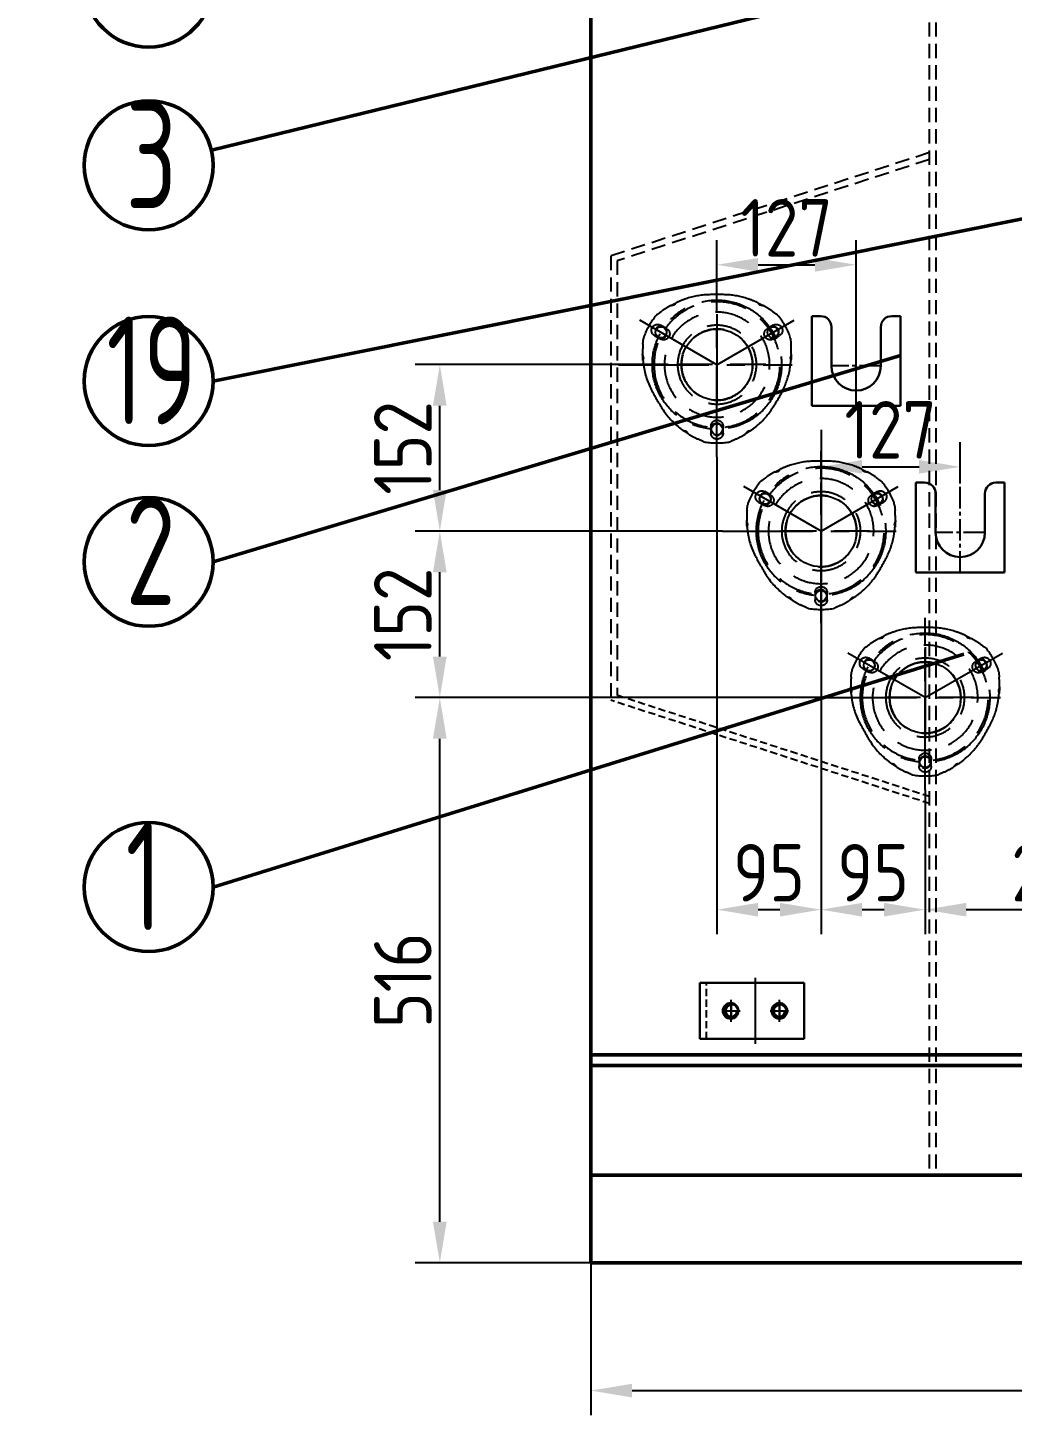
# Model space of a CAD drawing. Header units: millimetres. Extents: x 104637 to 116395, y -154925 to -148478.
# Drawn here: x 106668 to 107567, y -151206 to -149939 of the extents above; entities that cross this region are included whole.
import ezdxf

# ---------------------------------------------------------------- set-up
doc = ezdxf.new("R2010")
doc.units = ezdxf.units.MM
doc.header["$LTSCALE"] = 13
for name, pattern in [('CENTER2', [1.125, 0.75, -0.125, 0.125, -0.125]), ('CENTERX2', [101.6, 63.5, -12.7, 12.7, -12.7]), ('DASHED', [0.75, 0.5, -0.25]), ('HIDDEN', [9.525, 6.35, -3.175])]:
    doc.linetypes.add(name, pattern=pattern)
for name, color, linetype in [('1', 4, 'Continuous'), ('2', 3, 'Continuous'), ('2细线层', 4, 'Continuous'), ('4', 2, 'HIDDEN'), ('4虚线层', 6, 'DASHED'), ('中心线', 1, 'CENTER2'), ('粗实线', 4, 'Continuous')]:
    doc.layers.add(name, color=color, linetype=linetype)
doc.layers.add('标注、文本', color=3, linetype='Continuous', lineweight=25)
doc.styles.add('pdm', font='gbenor.shx', dxfattribs={"width": 0.8, "bigfont": 'gbhzfs.shx'})
doc.styles.get("Standard").update_dxf_attribs({"font": 'gbenor.shx', "bigfont": 'gbcbig.shx'})
doc.dimstyles.new('郁文书', dxfattribs={"dimscale": 15, "dimtxt": 3.5, "dimasz": 2.5, "dimexe": 1.5, "dimexo": 0, "dimgap": 0.5, "dimtad": 1, "dimtoh": 1, "dimtxsty": 'Standard', "dimcen": 2.5, "dimclrd": 3, "dimclre": 3, "dimclrt": 2, "dimadec": 0, "dimazin": 0, "dimtfac": 1, "dimtmove": 0, "dimatfit": 2, "dimfxl": 1, "dimarcsym": 0})

# ---------------------------------------------------------------- blocks, each defined once
blk = doc.blocks.new('A$C712F3155')
at = {"layer": '1', "color": 1, "linetype": 'CENTERX2', "lineweight": -3, "ltscale": 0.1}
for p, q in [((90, 0), (90, 157)), ((90, 130.3), (90, 35.5)), ((90, 84.1), (19.5, 124.8)), ((90, 84.1), (160.5, 124.8)), ((0, 84.1), (158.7, 84.1))]:
    blk.add_line(p, q, dxfattribs=at)
blk.add_circle((90, 84.1), 59, dxfattribs=at)
at = {"layer": '2细线层'}
for centre in [(38.9, 113.6), (141.1, 113.6), (90, 25.1)]:
    blk.add_circle(centre, 5, dxfattribs=at)
at = {"layer": '标注、文本'}
for centre in [(38.9, 113.6), (141.1, 113.6), (90, 25.1)]:
    blk.add_arc(centre, 5.5, 242.6715, 150, dxfattribs=at)
at = {"layer": '粗实线'}
blk.add_circle((90, 84.1), 32.5, dxfattribs=at)
blk = doc.blocks.new('0.020')
at = {"layer": '中心线', "ltscale": 2}
for p, q in [((13611.2, 16499.1), (13611.2, 16581.1)), ((13588.7, 16535.6), (13633.7, 16535.6))]:
    blk.add_line(p, q, dxfattribs=at)
at = {"layer": '粗实线', "lineweight": 30}
for p, q in [((13570.7, 16499.1), (13570.7, 16581.1)), ((13570.7, 16581.1), (13578.7, 16581.1)), ((13588.7, 16535.6), (13588.7, 16571.1)), ((13633.7, 16535.6), (13633.7, 16571.1)), ((13643.7, 16581.1), (13651.7, 16581.1)), ((13651.7, 16499.1), (13651.7, 16581.1)), ((13570.7, 16499.1), (13651.7, 16499.1))]:
    blk.add_line(p, q, dxfattribs=at)
for centre, radius, start, end in [((13578.7, 16571.1), 10, 0, 90), ((13643.7, 16571.1), 10, 90, 180), ((13611.2, 16535.6), 22.5, 180, 0)]:
    blk.add_arc(centre, radius, start, end, dxfattribs=at)
blk = doc.blocks.new('*D60')
at = {"layer": '1', "color": 3, "lineweight": -2}
for p, q in [((107392.1, -150306.1), (107392.1, -150362.4)), ((107519.1, -150354.3), (107519.1, -150317.4)), ((107429.6, -150339.9), (107481.6, -150339.9))]:
    blk.add_line(p, q, dxfattribs=at)
at = {"layer": '1', "color": 3, "lineweight": 30}
for points in [[(107429.6, -150333.6), (107429.6, -150346.1), (107392.1, -150339.9)], [(107481.6, -150333.6), (107481.6, -150346.1), (107519.1, -150339.9)]]:
    blk.add_solid(points, dxfattribs=at)
at = {"layer": 'Defpoints', "color": 0, "lineweight": 30}
for p in [(107392.1, -150306.1), (107519.1, -150339.9), (107519.1, -150354.3)]:
    blk.add_point(p, dxfattribs=at)
at = {"layer": '1', "color": 2, "insert": (107455.6, -150306.1), "char_height": 52.5, "attachment_point": 5}
blk.add_mtext('127', dxfattribs=at)
blk = doc.blocks.new('*D39')
at = {"layer": '1', "color": 3, "lineweight": -2}
for p, q in [((107297.1, -150173.7), (107297.1, -150132.9)), ((107424.1, -150284.3), (107424.1, -150132.9)), ((107334.6, -150155.4), (107386.6, -150155.4))]:
    blk.add_line(p, q, dxfattribs=at)
at = {"layer": '1', "color": 3, "lineweight": 30}
for points in [[(107334.6, -150149.2), (107334.6, -150161.7), (107297.1, -150155.4)], [(107386.6, -150149.2), (107386.6, -150161.7), (107424.1, -150155.4)]]:
    blk.add_solid(points, dxfattribs=at)
at = {"layer": 'Defpoints', "color": 0, "lineweight": 30}
for p in [(107424.1, -150155.4), (107297.1, -150173.7), (107424.1, -150284.3)]:
    blk.add_point(p, dxfattribs=at)
at = {"layer": '1', "color": 2, "insert": (107360.6, -150121.7), "char_height": 52.5, "attachment_point": 5}
blk.add_mtext('127', dxfattribs=at)
blk = doc.blocks.new('A$C03F92070')
at = {"layer": '4虚线层', "ltscale": 5}
for p, q in [((67.8, 40.2), (67.8, 116)), ((16.4, 107.6), (22, 104.3)), ((113.7, 104.3), (119.3, 107.6)), ((16.5, 94.8), (10.9, 98)), ((124.8, 98), (119.2, 94.8)), ((23.3, 71.5), (112.4, 71.5)), ((62.3, 8.9), (62.3, 15.4)), ((73.3, 15.4), (73.3, 8.9))]:
    blk.add_line(p, q, dxfattribs=at)
for radius in [57.5, 48, 36, 32.5]:
    blk.add_circle((67.8, 71.5), radius, dxfattribs=at)
at = {"layer": '4虚线层', "ltscale": 5, "extrusion": (0, 0, -1)}
for centre, radius, start, end in [((-68.8, 46.5), 90, 64.9245, 71.0219), ((-62.3, 65.4), 70, 71.0219, 87.9453), ((-67.8, -88), 223.5, 87.9453, 92.0547), ((-73.4, 65.4), 70, 92.0547, 108.9781), ((-66.9, 46.5), 90, 108.9781, 115.0755), ((-67.8, 71.5), 71.5, 20.9645, 39.0355), ((-68.8, 46.5), 90, 51.0831, 52.2343), ((-68.8, 46.5), 90, 55.4521, 61.3818), ((-66.9, 46.5), 90, 118.6182, 124.5479), ((-66.9, 46.5), 90, 127.7657, 128.9169), ((-67.8, 71.5), 71.5, 140.9645, 159.0355), ((-90, 83.1), 90, 358.6182, 4.5479), ((-90, 83.1), 90, 7.7657, 8.9169), ((-45.7, 83.1), 90, 171.0831, 172.2343), ((-45.7, 83.1), 90, 175.4521, 181.3818), ((-90, 83.1), 90, 349.4672, 355.0755), ((-70.3, 79.5), 70, 331.9245, 349.4672), ((-65.6, 80.8), 70, 186.6023, 207.2178), ((-45.7, 83.1), 90, 184.9245, 186.6023), ((-205.8, 151.7), 223.5, 327.6503, 331.9245), ((71, 151), 223.5, 207.2178, 212.3568), ((-76.1, 69.6), 70, 310.1708, 327.6503), ((-58.7, 68.9), 70, 212.3568, 233.0262), ((-89, 84.9), 90, 304.9245, 310.1708), ((-46.7, 84.9), 90, 233.0262, 235.0755), ((-89, 84.9), 90, 295.4521, 301.3818), ((-89, 84.9), 90, 291.0831, 292.2343), ((-67.8, 71.5), 71.5, 260.9645, 279.0355), ((-46.7, 84.9), 90, 247.7657, 248.9169), ((-46.7, 84.9), 90, 238.6182, 244.5479)]:
    blk.add_arc(centre, radius, start, end, dxfattribs=at)
at = {"layer": '4虚线层', "ltscale": 5}
for centre, start, end in [((13.6, 102.8), 60, 240), ((19.2, 99.6), 240, 60), ((116.5, 99.6), 120, 300), ((122.1, 102.8), 300, 120), ((67.8, 15.4), 0, 180), ((67.8, 8.9), 180, 0)]:
    blk.add_arc(centre, 5.5, start, end, dxfattribs=at)
for points, knots in [([(30.9, 128.1), (30.9, 128.1), (30.9, 128.1), (30.8, 128.1), (30.8, 128), (30.6, 128), (30.5, 127.9), (30.2, 127.8), (30, 127.7), (29.7, 127.5), (29.5, 127.4), (29.2, 127.3), (29, 127.2), (28.6, 127), (28.4, 126.9), (28, 126.7), (27.8, 126.6), (27.4, 126.4), (27.2, 126.3), (26.9, 126.1), (26.7, 126), (26.4, 125.8), (26.2, 125.8), (26, 125.6), (25.9, 125.6), (25.7, 125.5), (25.6, 125.4), (25.6, 125.4), (25.6, 125.4), (25.6, 125.4), (25.6, 125.4), (25.6, 125.4)], [0, 0, 0, 0, 0.043819, 0.043819, 0.119878, 0.119878, 0.195937, 0.195937, 0.271996, 0.271996, 0.348055, 0.348055, 0.424114, 0.424114, 0.500173, 0.500173, 0.576231, 0.576231, 0.65229, 0.65229, 0.728349, 0.728349, 0.804408, 0.804408, 0.880467, 0.880467, 0.956526, 0.956526, 0.994556, 0.994556, 1, 1, 1, 1]), ([(30.7, 128), (30.6, 128), (30.6, 127.9), (30.5, 127.8), (30.4, 127.8), (30.3, 127.6), (30.2, 127.5), (30.1, 127.4), (30, 127.3), (29.9, 127), (29.8, 126.9), (29.6, 126.7), (29.5, 126.6), (29.3, 126.5), (29.2, 126.4), (28.9, 126.3), (28.8, 126.2), (28.4, 126.1), (28.1, 126), (27.5, 125.9), (27.3, 125.8), (26.9, 125.8), (26.7, 125.7), (26.5, 125.7), (26.4, 125.7), (26, 125.6), (25.8, 125.6), (25.7, 125.5)], [0, 0, 0, 0, 0.0625, 0.0625, 0.125, 0.125, 0.1875, 0.1875, 0.25, 0.25, 0.3125, 0.3125, 0.375, 0.375, 0.4375, 0.4375, 0.5, 0.5, 0.625, 0.625, 0.75, 0.75, 0.8125, 0.8125, 0.875, 0.875, 1, 1, 1, 1]), ([(110.1, 125.4), (110.1, 125.4), (110.1, 125.4), (110.1, 125.4), (110.1, 125.4), (110.1, 125.4), (110, 125.5), (109.8, 125.6), (109.7, 125.6), (109.5, 125.8), (109.3, 125.8), (109, 126), (108.8, 126.1), (108.5, 126.3), (108.3, 126.4), (107.9, 126.6), (107.7, 126.7), (107.3, 126.9), (107.1, 127), (106.7, 127.2), (106.5, 127.3), (106.2, 127.5), (106, 127.5), (105.7, 127.7), (105.5, 127.8), (105.2, 127.9), (105.1, 128), (104.9, 128), (104.9, 128.1), (104.8, 128.1), (104.8, 128.1), (104.8, 128.1), (104.8, 128.1), (104.8, 128.1)], [0, 0, 0, 0, 0.005743, 0.005743, 0.043766, 0.043766, 0.119813, 0.119813, 0.195859, 0.195859, 0.271906, 0.271906, 0.347952, 0.347952, 0.423999, 0.423999, 0.500046, 0.500046, 0.576092, 0.576092, 0.652139, 0.652139, 0.728185, 0.728185, 0.804232, 0.804232, 0.880279, 0.880279, 0.956325, 0.956325, 0.994349, 0.994349, 1, 1, 1, 1]), ([(110, 125.5), (109.9, 125.5), (109.8, 125.6), (109.6, 125.6), (109.5, 125.6), (109.2, 125.7), (109, 125.7), (108.4, 125.8), (108.2, 125.9), (107.6, 126), (107.3, 126.1), (106.9, 126.2), (106.8, 126.3), (106.5, 126.4), (106.4, 126.5), (106.2, 126.6), (106.1, 126.7), (105.9, 126.9), (105.8, 127), (105.7, 127.3), (105.6, 127.3), (105.5, 127.5), (105.4, 127.6), (105.3, 127.8), (105.2, 127.8), (105.1, 127.9), (105.1, 128), (105, 128)], [0, 0, 0, 0, 0.0625, 0.0625, 0.125, 0.125, 0.25, 0.25, 0.375, 0.375, 0.5, 0.5, 0.5625, 0.5625, 0.625, 0.625, 0.6875, 0.6875, 0.75, 0.75, 0.8125, 0.8125, 0.875, 0.875, 0.9375, 0.9375, 1, 1, 1, 1]), ([(13.9, 117.8), (13.9, 117.8), (13.9, 117.8), (13.8, 117.7), (13.8, 117.7), (13.7, 117.6), (13.7, 117.6)], [0, 0, 0, 0, 0.272943, 0.542517, 0.809704, 1, 1, 1, 1]), ([(14.2, 118), (14.2, 118), (14.1, 118), (14.1, 117.9), (14, 117.9), (14, 117.8), (13.9, 117.8)], [0, 0, 0, 0, 0.251777, 0.501943, 0.751136, 1, 1, 1, 1]), ([(14.6, 118.3), (14.5, 118.2), (14.5, 118.2), (14.4, 118.1), (14.3, 118.1), (14.2, 118), (14.2, 118)], [0, 0, 0, 0, 0.251749, 0.501948, 0.751171, 1, 1, 1, 1]), ([(15.7, 119.2), (15.7, 119.1), (15.6, 119), (15.5, 118.9), (15.3, 118.8), (15.2, 118.7), (15.1, 118.6), (14.9, 118.5), (14.8, 118.5), (14.7, 118.4), (14.6, 118.3), (14.6, 118.3)], [0, 0, 0, 0, 0.114473, 0.22719, 0.338528, 0.448878, 0.558641, 0.668227, 0.778044, 0.888502, 1, 1, 1, 1]), ([(17.8, 120.6), (17.8, 120.6), (17.7, 120.6), (17.6, 120.5), (17.3, 120.3), (16.9, 120), (16.6, 119.8), (16.3, 119.6), (16, 119.4), (15.8, 119.2), (15.7, 119.2)], [0, 0, 0, 0, 0.026865, 0.187364, 0.351072, 0.511786, 0.674931, 0.783277, 0.891149, 1, 1, 1, 1]), ([(120, 119.2), (119.9, 119.2), (119.8, 119.3), (119.7, 119.4), (119.5, 119.5), (119.4, 119.6), (119.3, 119.6), (119.1, 119.8), (118.8, 120), (118.4, 120.3), (118.1, 120.5), (118, 120.6), (117.9, 120.6), (117.9, 120.6)], [0, 0, 0, 0, 0.05466, 0.108896, 0.162888, 0.216817, 0.270864, 0.325211, 0.488741, 0.649833, 0.813717, 0.974388, 1, 1, 1, 1]), ([(121.1, 118.3), (121.1, 118.3), (121, 118.4), (120.9, 118.5), (120.8, 118.5), (120.6, 118.6), (120.5, 118.7), (120.4, 118.8), (120.2, 118.9), (120.1, 119), (120, 119.1), (120, 119.2)], [0, 0, 0, 0, 0.111498, 0.221956, 0.331773, 0.441359, 0.551122, 0.661472, 0.77281, 0.885527, 1, 1, 1, 1]), ([(121.5, 118), (121.5, 118), (121.4, 118.1), (121.3, 118.1), (121.2, 118.2), (121.2, 118.2), (121.1, 118.3)], [0, 0, 0, 0, 0.248829, 0.498052, 0.748251, 1, 1, 1, 1]), ([(121.8, 117.8), (121.7, 117.8), (121.7, 117.9), (121.6, 117.9), (121.6, 118), (121.5, 118), (121.5, 118)], [0, 0, 0, 0, 0.248864, 0.498057, 0.748223, 1, 1, 1, 1]), ([(122, 117.6), (122, 117.6), (121.9, 117.7), (121.9, 117.7), (121.8, 117.8), (121.8, 117.8), (121.8, 117.8)], [0, 0, 0, 0, 0.190293, 0.457482, 0.727057, 1, 1, 1, 1]), ([(0.5, 92.8), (0.5, 92.7), (0.5, 92.6), (0.5, 92.4), (0.5, 92.3), (0.4, 92.1), (0.4, 91.9), (0.4, 91.7), (0.4, 91.3), (0.3, 90.9), (0.3, 90.5), (0.3, 90.3), (0.3, 90.3), (0.3, 90.2)], [0, 0, 0, 0, 0.05466, 0.108897, 0.162889, 0.216817, 0.270864, 0.325211, 0.488741, 0.649833, 0.813717, 0.974388, 1, 1, 1, 1]), ([(0.7, 94.3), (0.7, 94.2), (0.7, 94.1), (0.6, 94), (0.6, 93.8), (0.6, 93.6), (0.6, 93.5), (0.6, 93.3), (0.6, 93.1), (0.5, 93), (0.5, 92.8), (0.5, 92.8)], [0, 0, 0, 0, 0.111498, 0.221956, 0.331773, 0.441359, 0.551122, 0.661472, 0.77281, 0.885527, 1, 1, 1, 1]), ([(0.7, 94.7), (0.7, 94.6), (0.7, 94.6), (0.7, 94.5), (0.7, 94.4), (0.7, 94.3), (0.7, 94.3)], [0, 0, 0, 0, 0.248829, 0.498052, 0.748251, 1, 1, 1, 1]), ([(0.8, 95.3), (0.8, 95.3), (0.8, 95.2), (0.8, 95.2), (0.8, 95.1), (0.8, 95), (0.8, 95)], [0, 0, 0, 0, 0.190297, 0.457484, 0.727058, 1, 1, 1, 1]), ([(134.9, 95), (134.9, 95), (134.9, 95.1), (134.9, 95.2), (134.9, 95.2), (134.9, 95.3), (134.9, 95.3)], [0, 0, 0, 0, 0.272943, 0.542517, 0.809704, 1, 1, 1, 1]), ([(135, 94.7), (135, 94.7), (134.9, 94.8), (134.9, 94.8), (134.9, 94.9), (134.9, 95), (134.9, 95)], [0, 0, 0, 0, 0.251777, 0.501943, 0.751136, 1, 1, 1, 1]), ([(135, 94.3), (135, 94.3), (135, 94.4), (135, 94.5), (135, 94.6), (135, 94.6), (135, 94.7)], [0, 0, 0, 0, 0.251749, 0.501948, 0.751171, 1, 1, 1, 1]), ([(135.2, 92.8), (135.2, 92.8), (135.2, 93), (135.1, 93.1), (135.1, 93.3), (135.1, 93.5), (135.1, 93.6), (135.1, 93.8), (135.1, 94), (135, 94.1), (135, 94.2), (135, 94.3)], [0, 0, 0, 0, 0.114473, 0.22719, 0.338528, 0.448878, 0.558641, 0.668227, 0.778044, 0.888502, 1, 1, 1, 1]), ([(135.4, 90.2), (135.4, 90.3), (135.4, 90.3), (135.4, 90.5), (135.4, 90.9), (135.3, 91.3), (135.3, 91.7), (135.3, 92.1), (135.2, 92.4), (135.2, 92.7), (135.2, 92.8)], [0, 0, 0, 0, 0.026865, 0.187364, 0.351073, 0.511786, 0.674931, 0.783277, 0.891149, 1, 1, 1, 1]), ([(0, 81.2), (0, 81.2), (0, 81.2), (0, 81.1), (0, 81.1), (0, 81.1), (0, 81), (0, 80.8), (0, 80.7), (0, 80.4), (0, 80.2), (0.1, 79.8), (0.1, 79.7), (0.1, 79.2), (0.1, 79), (0.1, 78.6), (0.1, 78.4), (0.1, 77.9), (0.2, 77.7), (0.2, 77.3), (0.2, 77.1), (0.2, 76.7), (0.2, 76.5), (0.3, 76.1), (0.3, 76), (0.3, 75.7), (0.3, 75.5), (0.3, 75.3), (0.3, 75.3), (0.3, 75.2), (0.3, 75.2), (0.3, 75.2), (0.3, 75.2), (0.3, 75.2)], [0, 0, 0, 0, 0.005743, 0.005743, 0.043766, 0.043766, 0.119813, 0.119813, 0.195859, 0.195859, 0.271906, 0.271906, 0.347952, 0.347952, 0.423999, 0.423999, 0.500046, 0.500046, 0.576092, 0.576092, 0.652139, 0.652139, 0.728185, 0.728185, 0.804232, 0.804232, 0.880279, 0.880279, 0.956325, 0.956325, 0.994349, 0.994349, 1, 1, 1, 1]), ([(0, 81), (0, 80.9), (0, 80.8), (0.1, 80.6), (0.1, 80.5), (0.2, 80.2), (0.3, 80), (0.5, 79.5), (0.6, 79.2), (0.8, 78.7), (0.8, 78.4), (0.9, 78), (0.9, 77.8), (1, 77.5), (1, 77.4), (0.9, 77.1), (0.9, 77), (0.8, 76.7), (0.8, 76.6), (0.7, 76.3), (0.6, 76.2), (0.5, 76), (0.5, 75.9), (0.4, 75.8), (0.4, 75.7), (0.3, 75.5), (0.3, 75.5), (0.3, 75.4)], [0, 0, 0, 0, 0.0625, 0.0625, 0.125, 0.125, 0.25, 0.25, 0.375, 0.375, 0.5, 0.5, 0.5625, 0.5625, 0.625, 0.625, 0.6875, 0.6875, 0.75, 0.75, 0.8125, 0.8125, 0.875, 0.875, 0.9375, 0.9375, 1, 1, 1, 1]), ([(135.4, 75.4), (135.4, 75.5), (135.4, 75.5), (135.3, 75.7), (135.3, 75.8), (135.2, 75.9), (135.2, 76), (135.1, 76.2), (135, 76.3), (134.9, 76.6), (134.9, 76.7), (134.8, 77), (134.8, 77.1), (134.7, 77.4), (134.7, 77.5), (134.8, 77.8), (134.8, 78), (134.9, 78.4), (134.9, 78.7), (135.1, 79.2), (135.2, 79.5), (135.3, 79.8), (135.4, 80), (135.5, 80.2), (135.5, 80.3), (135.6, 80.6), (135.7, 80.8), (135.7, 81)], [0, 0, 0, 0, 0.0625, 0.0625, 0.125, 0.125, 0.1875, 0.1875, 0.25, 0.25, 0.3125, 0.3125, 0.375, 0.375, 0.4375, 0.4375, 0.5, 0.5, 0.625, 0.625, 0.75, 0.75, 0.8125, 0.8125, 0.875, 0.875, 1, 1, 1, 1]), ([(135.4, 75.2), (135.4, 75.2), (135.4, 75.2), (135.4, 75.3), (135.4, 75.3), (135.4, 75.5), (135.4, 75.7), (135.4, 76), (135.4, 76.1), (135.5, 76.5), (135.5, 76.7), (135.5, 77.1), (135.5, 77.3), (135.5, 77.7), (135.6, 78), (135.6, 78.4), (135.6, 78.6), (135.6, 79), (135.6, 79.3), (135.6, 79.7), (135.6, 79.9), (135.7, 80.2), (135.7, 80.4), (135.7, 80.7), (135.7, 80.8), (135.7, 81), (135.7, 81.1), (135.7, 81.1), (135.7, 81.1), (135.7, 81.2), (135.7, 81.2), (135.7, 81.2)], [0, 0, 0, 0, 0.043819, 0.043819, 0.119878, 0.119878, 0.195937, 0.195937, 0.271996, 0.271996, 0.348055, 0.348055, 0.424114, 0.424114, 0.500173, 0.500173, 0.576232, 0.576232, 0.65229, 0.65229, 0.728349, 0.728349, 0.804408, 0.804408, 0.880467, 0.880467, 0.956526, 0.956526, 0.994556, 0.994556, 1, 1, 1, 1]), ([(37.3, 11.2), (37.3, 11.2), (37.3, 11.2), (37.4, 11.1), (37.4, 11.1), (37.6, 11), (37.7, 10.9), (37.9, 10.7), (38.1, 10.6), (38.4, 10.4), (38.6, 10.3), (38.9, 10.1), (39.1, 10), (39.4, 9.7), (39.6, 9.6), (40, 9.4), (40.2, 9.3), (40.5, 9), (40.7, 8.9), (41, 8.7), (41.2, 8.6), (41.5, 8.4), (41.6, 8.3), (41.9, 8.2), (42, 8.1), (42.2, 8), (42.2, 8), (42.3, 7.9), (42.3, 7.9), (42.3, 7.9), (42.3, 7.9), (42.3, 7.9)], [0, 0, 0, 0, 0.043819, 0.043819, 0.119878, 0.119878, 0.195937, 0.195937, 0.271996, 0.271996, 0.348055, 0.348055, 0.424114, 0.424114, 0.500173, 0.500173, 0.576231, 0.576231, 0.65229, 0.65229, 0.728349, 0.728349, 0.804408, 0.804408, 0.880467, 0.880467, 0.956526, 0.956526, 0.994556, 0.994556, 1, 1, 1, 1]), ([(37.5, 11.1), (37.5, 11), (37.6, 11), (37.7, 11), (37.8, 10.9), (38, 10.9), (38.1, 10.9), (38.3, 10.9), (38.5, 10.9), (38.7, 10.8), (38.8, 10.8), (39.1, 10.8), (39.3, 10.7), (39.5, 10.6), (39.6, 10.5), (39.9, 10.4), (40, 10.3), (40.3, 10), (40.5, 9.8), (40.9, 9.4), (41.1, 9.2), (41.3, 8.9), (41.4, 8.8), (41.6, 8.6), (41.7, 8.5), (41.9, 8.2), (42, 8.1), (42.1, 8)], [0, 0, 0, 0, 0.0625, 0.0625, 0.125, 0.125, 0.1875, 0.1875, 0.25, 0.25, 0.3125, 0.3125, 0.375, 0.375, 0.4375, 0.4375, 0.5, 0.5, 0.625, 0.625, 0.75, 0.75, 0.8125, 0.8125, 0.875, 0.875, 1, 1, 1, 1]), ([(50.3, 3.6), (50.3, 3.6), (50.4, 3.5), (50.6, 3.5), (50.9, 3.3), (51.3, 3.1), (51.7, 3), (52, 2.8), (52.3, 2.7), (52.5, 2.6), (52.6, 2.5)], [0, 0, 0, 0, 0.026866, 0.187364, 0.351073, 0.511786, 0.674931, 0.783277, 0.891149, 1, 1, 1, 1]), ([(52.6, 2.5), (52.7, 2.5), (52.8, 2.5), (52.9, 2.4), (53.1, 2.3), (53.3, 2.3), (53.4, 2.2), (53.6, 2.1), (53.7, 2.1), (53.8, 2), (53.9, 2), (54, 1.9)], [0, 0, 0, 0, 0.114473, 0.22719, 0.338528, 0.448878, 0.558641, 0.668227, 0.778044, 0.888502, 1, 1, 1, 1]), ([(54, 1.9), (54, 1.9), (54.1, 1.9), (54.2, 1.9), (54.3, 1.8), (54.3, 1.8), (54.4, 1.8)], [0, 0, 0, 0, 0.251749, 0.501948, 0.751171, 1, 1, 1, 1]), ([(54.4, 1.8), (54.4, 1.8), (54.5, 1.7), (54.5, 1.7), (54.6, 1.7), (54.7, 1.7), (54.7, 1.6)], [0, 0, 0, 0, 0.251777, 0.501943, 0.751136, 1, 1, 1, 1]), ([(54.7, 1.6), (54.7, 1.6), (54.8, 1.6), (54.8, 1.6), (54.9, 1.6), (54.9, 1.5), (54.9, 1.5)], [0, 0, 0, 0, 0.272943, 0.542518, 0.809705, 1, 1, 1, 1]), ([(80.8, 1.5), (80.8, 1.5), (80.8, 1.6), (80.9, 1.6), (80.9, 1.6), (81, 1.6), (81, 1.6)], [0, 0, 0, 0, 0.190295, 0.457482, 0.727057, 1, 1, 1, 1]), ([(81, 1.6), (81, 1.7), (81.1, 1.7), (81.2, 1.7), (81.2, 1.7), (81.3, 1.8), (81.3, 1.8)], [0, 0, 0, 0, 0.248864, 0.498057, 0.748223, 1, 1, 1, 1]), ([(81.3, 1.8), (81.4, 1.8), (81.4, 1.8), (81.5, 1.9), (81.6, 1.9), (81.7, 1.9), (81.7, 1.9)], [0, 0, 0, 0, 0.248829, 0.498052, 0.748251, 1, 1, 1, 1]), ([(81.7, 1.9), (81.8, 2), (81.9, 2), (82, 2.1), (82.1, 2.1), (82.3, 2.2), (82.4, 2.3), (82.6, 2.3), (82.7, 2.4), (82.9, 2.5), (83, 2.5), (83.1, 2.5)], [0, 0, 0, 0, 0.111498, 0.221956, 0.331773, 0.441359, 0.551122, 0.661472, 0.77281, 0.885527, 1, 1, 1, 1]), ([(83.1, 2.5), (83.1, 2.5), (83.2, 2.6), (83.4, 2.7), (83.5, 2.7), (83.7, 2.8), (83.8, 2.9), (84.1, 3), (84.4, 3.1), (84.8, 3.3), (85.1, 3.5), (85.3, 3.5), (85.4, 3.6), (85.4, 3.6)], [0, 0, 0, 0, 0.05466, 0.108897, 0.162889, 0.216817, 0.270864, 0.325211, 0.488741, 0.649834, 0.813718, 0.974389, 1, 1, 1, 1]), ([(93.4, 7.9), (93.4, 7.9), (93.4, 7.9), (93.4, 7.9), (93.4, 7.9), (93.5, 8), (93.5, 8), (93.7, 8.1), (93.8, 8.2), (94.1, 8.3), (94.2, 8.4), (94.5, 8.6), (94.7, 8.7), (95, 8.9), (95.2, 9), (95.6, 9.3), (95.7, 9.4), (96.1, 9.6), (96.3, 9.7), (96.7, 10), (96.8, 10.1), (97.2, 10.3), (97.3, 10.4), (97.6, 10.6), (97.8, 10.7), (98, 10.9), (98.1, 11), (98.3, 11.1), (98.3, 11.1), (98.4, 11.2), (98.4, 11.2), (98.4, 11.2), (98.4, 11.2), (98.4, 11.2)], [0, 0, 0, 0, 0.005743, 0.005743, 0.043766, 0.043766, 0.119813, 0.119813, 0.195859, 0.195859, 0.271906, 0.271906, 0.347952, 0.347952, 0.423999, 0.423999, 0.500046, 0.500046, 0.576092, 0.576092, 0.652139, 0.652139, 0.728185, 0.728185, 0.804232, 0.804232, 0.880279, 0.880279, 0.956325, 0.956325, 0.994349, 0.994349, 1, 1, 1, 1]), ([(93.6, 8), (93.6, 8), (93.7, 8.1), (93.8, 8.2), (93.9, 8.3), (94.1, 8.6), (94.3, 8.8), (94.6, 9.2), (94.8, 9.4), (95.2, 9.8), (95.4, 10), (95.7, 10.3), (95.8, 10.4), (96.1, 10.5), (96.2, 10.6), (96.4, 10.7), (96.6, 10.8), (96.9, 10.8), (97, 10.8), (97.2, 10.9), (97.4, 10.9), (97.6, 10.9), (97.7, 10.9), (97.9, 10.9), (98, 11), (98.1, 11), (98.2, 11), (98.2, 11.1)], [0, 0, 0, 0, 0.0625, 0.0625, 0.125, 0.125, 0.25, 0.25, 0.375, 0.375, 0.5, 0.5, 0.5625, 0.5625, 0.625, 0.625, 0.6875, 0.6875, 0.75, 0.75, 0.8125, 0.8125, 0.875, 0.875, 0.9375, 0.9375, 1, 1, 1, 1])]:
    blk.add_open_spline(points, degree=3, knots=knots, dxfattribs=at)
blk.add_open_spline([(0.8, 95.3), (0.8, 95.2), (0.8, 95.1), (0.8, 95)], degree=3, dxfattribs=at)
blk = doc.blocks.new('*D44')
at = {"layer": '1', "color": 3, "lineweight": -2}
for p, q in [((107397.1, -150550.6), (107021.7, -150550.6)), ((107044.2, -151029.1), (107044.2, -150588.1)), ((107269.8, -151066.6), (107021.7, -151066.6))]:
    blk.add_line(p, q, dxfattribs=at)
at = {"layer": '1', "color": 3, "lineweight": 30}
for points in [[(107037.9, -150588.1), (107050.4, -150588.1), (107044.2, -150550.6)], [(107037.9, -151029.1), (107050.4, -151029.1), (107044.2, -151066.6)]]:
    blk.add_solid(points, dxfattribs=at)
at = {"layer": 'Defpoints', "color": 0, "lineweight": 30}
for p in [(107044.2, -150550.6), (107397.1, -150550.6), (107269.8, -151066.6)]:
    blk.add_point(p, dxfattribs=at)
at = {"layer": '1', "color": 2, "insert": (107010.4, -150808.6), "char_height": 52.5, "attachment_point": 5, "rotation": 90}
blk.add_mtext('516', dxfattribs=at)
blk = doc.blocks.new('*D45')
at = {"layer": '1', "color": 3, "lineweight": -2}
for p, q in [((107302.1, -150398.6), (107021.7, -150398.6)), ((107044.2, -150513.1), (107044.2, -150436.1)), ((107156.4, -150550.6), (107021.7, -150550.6))]:
    blk.add_line(p, q, dxfattribs=at)
at = {"layer": '1', "color": 3, "lineweight": 30}
for points in [[(107037.9, -150436.1), (107050.4, -150436.1), (107044.2, -150398.6)], [(107037.9, -150513.1), (107050.4, -150513.1), (107044.2, -150550.6)]]:
    blk.add_solid(points, dxfattribs=at)
at = {"layer": 'Defpoints', "color": 0, "lineweight": 30}
for p in [(107044.2, -150398.6), (107302.1, -150398.6), (107156.4, -150550.6)]:
    blk.add_point(p, dxfattribs=at)
at = {"layer": '1', "color": 2, "insert": (107010.4, -150474.6), "char_height": 52.5, "attachment_point": 5, "rotation": 90}
blk.add_mtext('152', dxfattribs=at)
blk = doc.blocks.new('*D46')
at = {"layer": '1', "color": 3, "lineweight": -2}
for p, q in [((107252.6, -150246.6), (107021.7, -150246.6)), ((107044.2, -150361.1), (107044.2, -150284.1)), ((107263, -150398.6), (107021.7, -150398.6))]:
    blk.add_line(p, q, dxfattribs=at)
at = {"layer": '1', "color": 3, "lineweight": 30}
for points in [[(107037.9, -150284.1), (107050.4, -150284.1), (107044.2, -150246.6)], [(107037.9, -150361.1), (107050.4, -150361.1), (107044.2, -150398.6)]]:
    blk.add_solid(points, dxfattribs=at)
at = {"layer": 'Defpoints', "color": 0, "lineweight": 30}
for p in [(107044.2, -150246.6), (107252.6, -150246.6), (107263, -150398.6)]:
    blk.add_point(p, dxfattribs=at)
at = {"layer": '1', "color": 2, "insert": (107010.4, -150322.6), "char_height": 52.5, "attachment_point": 5, "rotation": 90}
blk.add_mtext('152', dxfattribs=at)
blk = doc.blocks.new('*D48')
at = {"layer": '1', "color": 3, "lineweight": -2}
for p, q in [((108732.1, -150986.6), (108732.1, -151205.8)), ((107182.1, -151049.6), (107182.1, -151205.8)), ((107219.6, -151183.3), (108694.6, -151183.3))]:
    blk.add_line(p, q, dxfattribs=at)
at = {"layer": '1', "color": 3, "lineweight": 30}
for points in [[(107219.6, -151177.1), (107219.6, -151189.6), (107182.1, -151183.3)], [(108694.6, -151177.1), (108694.6, -151189.6), (108732.1, -151183.3)]]:
    blk.add_solid(points, dxfattribs=at)
at = {"layer": 'Defpoints', "color": 0, "lineweight": 30}
for p in [(108732.1, -150986.6), (107182.1, -151049.6), (108732.1, -151183.3)]:
    blk.add_point(p, dxfattribs=at)
at = {"layer": '1', "color": 2, "insert": (107957.1, -151149.6), "char_height": 52.5, "attachment_point": 5}
blk.add_mtext('1550', dxfattribs=at)
blk = doc.blocks.new('*D55')
at = {"layer": '1', "color": 3, "lineweight": -2}
for p, q in [((107297.1, -150330.7), (107297.1, -150766.7)), ((107392.1, -150392), (107392.1, -150766.7)), ((107334.6, -150744.2), (107354.6, -150744.2))]:
    blk.add_line(p, q, dxfattribs=at)
at = {"layer": '1', "color": 3, "lineweight": 30}
for points in [[(107334.6, -150738), (107334.6, -150750.5), (107297.1, -150744.2)], [(107354.6, -150738), (107354.6, -150750.5), (107392.1, -150744.2)]]:
    blk.add_solid(points, dxfattribs=at)
at = {"layer": 'Defpoints', "color": 0, "lineweight": 30}
for p in [(107297.1, -150330.7), (107392.1, -150392), (107392.1, -150744.2)]:
    blk.add_point(p, dxfattribs=at)
at = {"layer": '1', "color": 2, "insert": (107344.6, -150710.5), "char_height": 52.5, "attachment_point": 5}
blk.add_mtext('95', dxfattribs=at)
blk = doc.blocks.new('*D56')
at = {"layer": '1', "color": 3, "lineweight": -2}
for p, q in [((107392.1, -150617.6), (107392.1, -150766.7)), ((107487.1, -150634.7), (107487.1, -150766.7)), ((107429.6, -150744.2), (107449.6, -150744.2))]:
    blk.add_line(p, q, dxfattribs=at)
at = {"layer": '1', "color": 3, "lineweight": 30}
for points in [[(107429.6, -150738), (107429.6, -150750.5), (107392.1, -150744.2)], [(107449.6, -150738), (107449.6, -150750.5), (107487.1, -150744.2)]]:
    blk.add_solid(points, dxfattribs=at)
at = {"layer": 'Defpoints', "color": 0, "lineweight": 30}
for p in [(107392.1, -150617.6), (107487.1, -150634.7), (107487.1, -150744.2)]:
    blk.add_point(p, dxfattribs=at)
at = {"layer": '1', "color": 2, "insert": (107439.6, -150710.5), "char_height": 52.5, "attachment_point": 5}
blk.add_mtext('95', dxfattribs=at)
blk = doc.blocks.new('*D57')
at = {"layer": '1', "color": 3, "lineweight": -2}
for p, q in [((107741.1, -150634.7), (107741.1, -150766.7)), ((107487.1, -150653), (107487.1, -150766.7)), ((107524.6, -150744.2), (107703.6, -150744.2))]:
    blk.add_line(p, q, dxfattribs=at)
at = {"layer": '1', "color": 3, "lineweight": 30}
for points in [[(107524.6, -150738), (107524.6, -150750.5), (107487.1, -150744.2)], [(107703.6, -150738), (107703.6, -150750.5), (107741.1, -150744.2)]]:
    blk.add_solid(points, dxfattribs=at)
at = {"layer": 'Defpoints', "color": 0, "lineweight": 30}
for p in [(107741.1, -150634.7), (107487.1, -150653), (107741.1, -150744.2)]:
    blk.add_point(p, dxfattribs=at)
at = {"layer": '1', "color": 2, "insert": (107614.1, -150710.5), "char_height": 52.5, "attachment_point": 5}
blk.add_mtext('254', dxfattribs=at)
blk = doc.blocks.new('*D95')
at = {"layer": '1', "color": 3, "lineweight": -2}
for p, q in [((110866, -149750.5), (111126, -149750.5)), ((111103.5, -150318), (111103.5, -149788)), ((110866, -150355.5), (111126, -150355.5)), ((104731.8, -150790.4), (104731.8, -151074.4)), ((104636.8, -150962), (104636.8, -151074.4)), ((104674.3, -151051.9), (104694.3, -151051.9))]:
    blk.add_line(p, q, dxfattribs=at)
at = {"layer": '1', "color": 3, "lineweight": 30}
for points in [[(111097.2, -149788), (111109.7, -149788), (111103.5, -149750.5)], [(111097.2, -150318), (111109.7, -150318), (111103.5, -150355.5)], [(104674.3, -151045.7), (104674.3, -151058.2), (104636.8, -151051.9)], [(104694.3, -151045.7), (104694.3, -151058.2), (104731.8, -151051.9)]]:
    blk.add_solid(points, dxfattribs=at)
at = {"layer": 'Defpoints', "color": 0, "lineweight": 30}
for p in [(110866, -149750.5), (111103.5, -149750.5), (110866, -150355.5), (104731.8, -150790.4), (104636.8, -150962), (104731.8, -151051.9)]:
    blk.add_point(p, dxfattribs=at)
at = {"layer": '1', "color": 2, "insert": (111069.7, -150053), "char_height": 52.5, "attachment_point": 5, "rotation": 90}
blk.add_mtext('605', dxfattribs=at)
at = {"layer": '1', "color": 2, "insert": (104684.3, -151018.2), "char_height": 52.5, "attachment_point": 5}
blk.add_mtext('95', dxfattribs=at)

msp = doc.modelspace()

# ---------------------------------------------------------------- linework, layer by layer
at = {"layer": '1', "color": 1, "linetype": 'CENTERX2', "lineweight": -3, "ltscale": 0.1}
for p, q in [((107332.11, -150806.477), (107332.11, -150866.752)), ((107310.11, -150846.622), (107310.11, -150826.606)), ((107354.11, -150846.622), (107354.11, -150826.606))]:
    msp.add_line(p, q, dxfattribs=at)
at = {"layer": '1'}
for centre in [(107310.11, -150836.614), (107354.11, -150836.614)]:
    msp.add_circle(centre, 6, dxfattribs=at)
at = {"layer": '2'}
for centre in [(107310.11, -150836.614), (107354.11, -150836.614)]:
    msp.add_arc(centre, 5.1, 90, 0, dxfattribs=at)
at = {"layer": '4'}
for p, q in [((107310.11, -150828.314), (107310.11, -150844.914)), ((107354.11, -150828.314), (107354.11, -150844.914)), ((107301.81, -150836.614), (107318.41, -150836.614)), ((107345.81, -150836.614), (107362.41, -150836.614))]:
    msp.add_line(p, q, dxfattribs=at)
at = {"layer": '4虚线层', "ltscale": 2}
for p, q in [((107491.11, -150980.614), (107491.11, -149586.614)), ((107497.11, -150980.614), (107497.11, -149586.614)), ((107491.11, -150053.02), (107200.11, -150147.371)), ((107491.11, -150059.328), (107206.11, -150151.733)), ((107200.11, -150147.371), (107200.11, -150552.976)), ((107206.11, -150151.733), (107206.11, -150548.614))]:
    msp.add_line(p, q, dxfattribs=at)
at = {"layer": '4虚线层'}
for p, q in [((107491.11, -150641.02), (107206.11, -150548.614)), ((107491.11, -150647.328), (107200.11, -150552.976)), ((107287.61, -150862.114), (107287.61, -150811.114))]:
    msp.add_line(p, q, dxfattribs=at)
at = {"layer": '标注、文本', "color": 4, "lineweight": 30}
for p, q in [((107281.61, -150811.114), (107376.61, -150811.114)), ((107281.61, -150862.114), (107281.61, -150811.114)), ((107376.61, -150811.114), (107376.61, -150862.114)), ((107376.61, -150862.114), (107281.61, -150862.114))]:
    msp.add_line(p, q, dxfattribs=at)
at = {"layer": '标注、文本'}
for centre in [(107310.11, -150836.614), (107354.11, -150836.614)]:
    msp.add_arc(centre, 6, 90, 0, dxfattribs=at)
at = {"layer": '粗实线', "lineweight": 50}
for p, q in [((107182.11, -151066.614), (107182.11, -149366.614)), ((107766.052, -149823.617), (106835.654, -150050.62)), ((107702.338, -150088.143), (106837.331, -150261.638)), ((107464.621, -150238.18), (106837.331, -150426.636)), ((107522.505, -150510.931), (106837.331, -150723.615)), ((108732.11, -150876.614), (107182.11, -150876.614)), ((108732.11, -150886.614), (107182.11, -150886.614)), ((108732.11, -150986.614), (107182.11, -150986.614)), ((108732.11, -151066.614), (107182.11, -151066.614))]:
    msp.add_line(p, q, dxfattribs=at)
for centre in [(106778.468, -149897.848), (106778.468, -150064.572), (106778.468, -150261.638), (106778.468, -150426.636), (106778.468, -150723.615)]:
    msp.add_circle(centre, 58.863, dxfattribs=at)
at = {"layer": '粗实线', "lineweight": 30}
for centre in [(107309.61, -150836.614), (107354.11, -150836.614)]:
    msp.add_circle(centre, 7.15, dxfattribs=at)

# ---------------------------------------------------------------- block references
at = {"layer": '标注、文本'}
for p in [(107207.121, -150330.706), (107302.121, -150482.706), (107397.121, -150634.706)]:
    msp.add_blockref('A$C712F3155', p, dxfattribs=at)
at = {"layer": '标注、文本', "xscale": -1}
for name, p in [('A$C03F92070', (107364.971, -150318.103)), ('0.020', (121035.36, -166783.38)), ('A$C03F92070', (107459.971, -150470.103)), ('0.020', (121130.36, -166935.38)), ('A$C03F92070', (107554.971, -150622.103))]:
    msp.add_blockref(name, p, dxfattribs=at)

# ---------------------------------------------------------------- texts
at = {"layer": '粗实线', "lineweight": 50, "style": 'pdm', "width": 0.8}
for s, height, p in [('3', 98.351, (106757.332, -150103.986)), ('19', 98.3509, (106739.866, -150301.052)), ('2', 98.351, (106757.332, -150466.05)), ('1', 98.351, (106757.332, -150763.029))]:
    msp.add_text(s, height=height, dxfattribs=at).set_placement(p)

# ---------------------------------------------------------------- dimensions: what is measured, and where the dimension line sits
at = {"layer": '1'}
for base, p1, p2, override, picture, middle in [((111103.464, -149750.517), (110866.046, -150355.517), (110866.046, -149750.517), {"dimarcsym": 1}, '*D95', (111069.714, -150053.017)), ((107044.177, -150246.614), (107262.979, -150398.614), (107252.603, -150246.614), {"dimdec": 0, "dimarcsym": 1}, '*D46', (107010.427, -150322.614)), ((107044.177, -150398.614), (107156.383, -150550.614), (107302.121, -150398.614), {"dimdec": 0, "dimarcsym": 1}, '*D45', (107010.427, -150474.614)), ((107044.177, -150550.614), (107269.821, -151066.614), (107397.121, -150550.614), {"dimdec": 0, "dimarcsym": 1}, '*D44', (107010.427, -150808.614))]:
    dim = msp.add_linear_dim(base=base, p1=p1, p2=p2, angle=90, dimstyle='郁文书', override=override, dxfattribs=at)
    dim.commit()
    dim.dimension.update_dxf_attribs({"geometry": picture, "text_midpoint": middle})
for base, p1, p2, picture, middle in [((107424.121, -150155.449), (107297.121, -150173.713), (107424.121, -150284.311), '*D39', (107360.621, -150155.449)), ((107392.121, -150744.231), (107297.121, -150330.706), (107392.121, -150391.98), '*D55', (107344.621, -150744.231)), ((107487.121, -150744.231), (107392.121, -150617.559), (107487.121, -150634.706), '*D56', (107439.621, -150744.231)), ((107741.121, -150744.231), (107487.121, -150653.022), (107741.121, -150634.706), '*D57', (107614.121, -150744.231))]:
    dim = msp.add_linear_dim(base=base, p1=p1, p2=p2, dimstyle='郁文书', override={"dimdec": 0, "dimarcsym": 1}, dxfattribs=at)
    dim.commit()
    dim.dimension.update_dxf_attribs({"geometry": picture, "text_midpoint": middle, "dimtype": 160})
for base, p1, p2, override, picture, middle in [((107519.121, -150339.859), (107392.121, -150306.07), (107519.121, -150354.311), {"dimdec": 0, "dimarcsym": 1}, '*D60', (107455.621, -150306.109)), ((108732.11, -151183.325), (107182.11, -151049.553), (108732.11, -150986.614), {"dimarcsym": 1}, '*D48', (107957.11, -151149.575))]:
    dim = msp.add_linear_dim(base=base, p1=p1, p2=p2, dimstyle='郁文书', override=override, dxfattribs=at)
    dim.commit()
    dim.dimension.update_dxf_attribs({"geometry": picture, "text_midpoint": middle})

doc.saveas('drawing.dxf')
